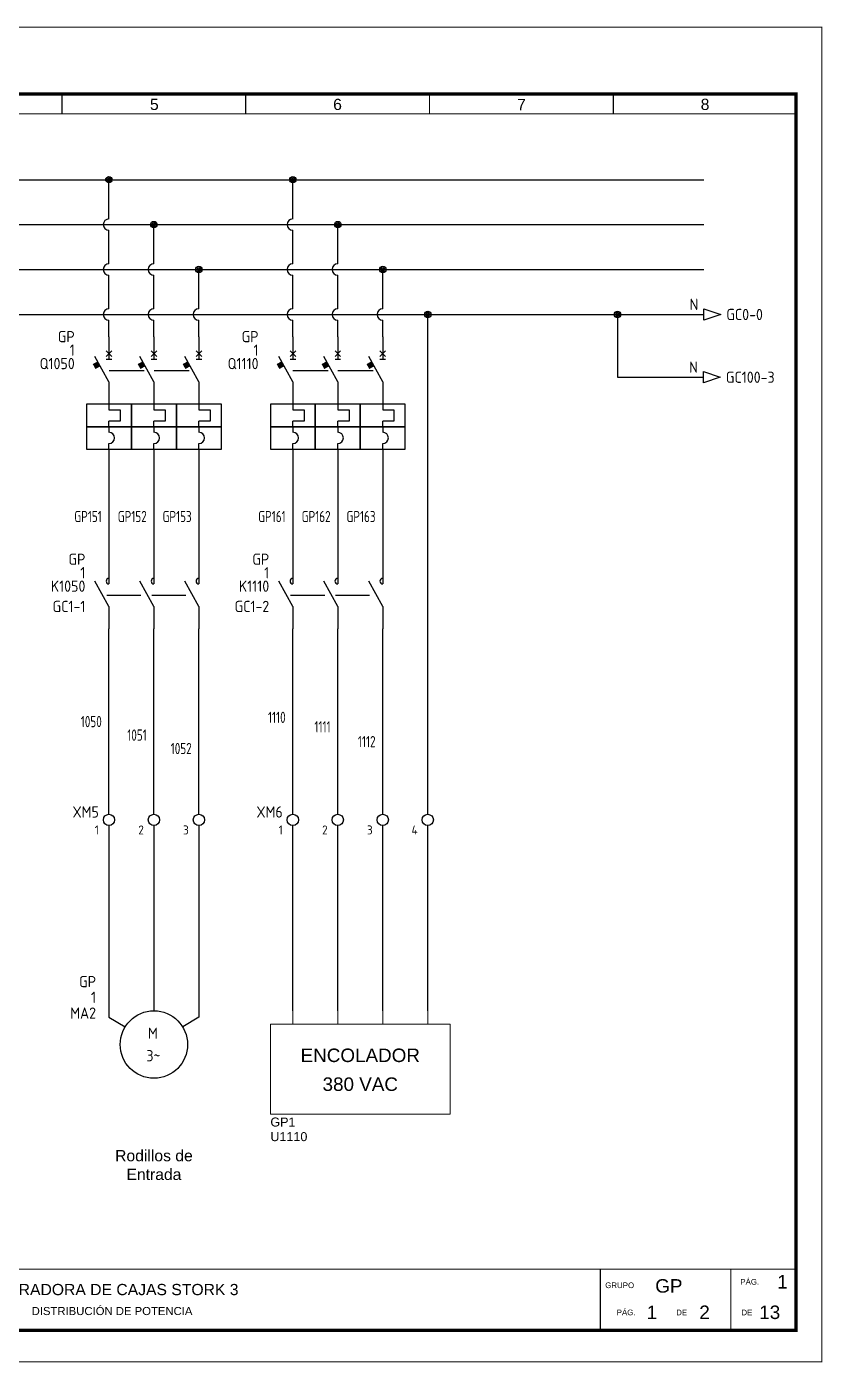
# Model space of a CAD drawing. Header units: millimetres. Extents: x 0 to 420, y 0 to 297.
# Drawn here: x 243.3 to 420.2, y 0 to 297.2 of the extents above; entities that cross this region are included whole.
import ezdxf
from ezdxf.enums import TextEntityAlignment as Align

# ---------------------------------------------------------------- set-up
doc = ezdxf.new("R2010")
doc.units = ezdxf.units.MM
for name, color, linetype in [('BLK_12_THHN', 9, 'Continuous'), ('DESC', 150, 'Continuous'), ('LINK', 9, 'Continuous'), ('LOC', 8, 'Continuous'), ('MISC', 7, 'Continuous'), ('SYMS', 7, 'Continuous'), ('TAGS', 150, 'Continuous'), ('TERMS', 123, 'Continuous'), ('WIREFIXED', 7, 'Continuous'), ('WIRENO', 72, 'Continuous'), ('WIREREF', 52, 'Continuous'), ('XREF', 7, 'Continuous'), ('XREFCHILD', 134, 'Continuous')]:
    doc.layers.add(name, color=color, linetype=linetype)
doc.layers.add('eProC - L2', color=41, linetype='Continuous', lineweight=20)
doc.layers.add('LBLE_25', color=4, linetype='Continuous', lineweight=25)
doc.styles.get("Standard").update_dxf_attribs({"font": 'arial.ttf'})
doc.styles.add('WD_IEC', font='ISOCP2.shx', dxfattribs={"width": 0.9, "height": 4})

# ---------------------------------------------------------------- blocks, each defined once
blk = doc.blocks.new('eproc_rotulo_005')
at = {"layer": 'eProC - L2', "color": 0, "lineweight": 5, "const_width": 0.233}
for points in [[(0.12, 297.12), (420.12, 297.12), (420.12, 0.12), (0.12, 0.12), (0.12, 297.12)], [(5.9, 20.72), (414.37, 20.7)]]:
    blk.add_lwpolyline(points, dxfattribs=at)
at = {"layer": 'eProC - L2', "color": 0}
blk.add_lwpolyline([(420.12, 0.12), (420.12, 297.12), (0.12, 297.12), (0.12, 0.12), (420.12, 0.12)], dxfattribs=at)
at = {"layer": 'eProC - L2', "color": 0, "lineweight": 40, "const_width": 0.75}
blk.add_lwpolyline([(5.92, 7.13), (414.37, 7.11), (414.4, 282.24), (5.95, 282.27)], close=True, dxfattribs=at)
at = {"layer": 'eProC - L2', "color": 0, "lineweight": 5, "const_width": 0.233}
for points in [[(251.12, 277.82), (210.23, 277.82), (210.23, 282.26), (251.12, 282.26)], [(373.76, 277.83), (332.86, 277.83), (332.86, 282.27), (373.76, 282.27)], [(414.6, 277.83), (373.71, 277.83), (373.71, 282.27), (414.6, 282.27)], [(292.02, 277.82), (251.12, 277.82), (251.12, 282.25), (292.02, 282.25)], [(332.86, 277.82), (291.97, 277.82), (291.97, 282.25), (332.86, 282.25)]]:
    blk.add_lwpolyline(points, close=True, dxfattribs=at)
at = {"layer": 'eProC - L2', "color": 0, "lineweight": 0, "const_width": 0.233}
for points in [[(370.87, 7.1), (370.87, 20.7)], [(399.87, 7.1), (399.87, 20.7)]]:
    blk.add_lwpolyline(points, dxfattribs=at)
at = {"layer": 'eProC - L2', "color": 0, "lineweight": 20, "char_height": 2.5, "attachment_point": 8}
for s, insert in [('{\\fArial|b0|i0|c0|p18;5}', (271.66, 278.66)), ('{\\fArial|b0|i0|c0|p18;6}', (312.41, 278.66)), ('{\\fArial|b0|i0|c0|p18;7}', (353.31, 278.66)), ('{\\fArial|b0|i0|c0|p18;8}', (394.16, 278.66))]:
    blk.add_mtext(s, dxfattribs=dict(at, insert=insert))
at = {"layer": 'eProC - L2', "color": 0, "char_height": 1.2552, "attachment_point": 7}
for s, insert in [('{\\fArial|b0|i0|c0|p18;PÁG.}', (402.01, 17.26)), ('{\\fArial|b0|i0|c0|p18;GRUPO}', (371.96, 16.49)), ('{\\fArial|b0|i0|c0|p18;PÁG.}', (374.51, 10.46)), ('{\\fArial|b0|i0|c0|p18;DE}', (387.74, 10.46)), ('{\\fArial|b0|i0|c0|p18;DE}', (402.24, 10.46))]:
    blk.add_mtext(s, dxfattribs=dict(at, insert=insert))
at = {"layer": 'eProC - L2', "color": 0}
for tag, p in [('GR_01', (386.11, 17)), ('PGRAL', (411.35, 17.92)), ('PG_01', (382.35, 11.13)), ('PT', (394.05, 11.13)), ('PAGT', (408.55, 11.13))]:
    blk.add_attdef(tag, text='', height=3, dxfattribs=at).set_placement(p, align=Align.MIDDLE_CENTER)
for tag, height, p in [('CONF', 2.31, (60.16, 14.76)), ('CLIENTE', 2.31, (111.99, 14.74)), ('DESC', 2.5, (262.25, 14.94)), ('DESC_2', 1.8, (262.25, 10.51)), ('ULT', 2.31, (60.16, 8.79)), ('ARCH', 2.31, (98.32, 8.46)), ('FECHA', 2.31, (139.97, 8.46))]:
    blk.add_attdef(tag, text='', height=height, dxfattribs=at).set_placement(p, align=Align.CENTER)
at = {"layer": 'eProC - L2', "color": 0, "flags": 9}
blk.add_attdef('WD_TB', (0.12, 0.12), '', height=2.5, dxfattribs=at)
blk = doc.blocks.new('WDDOT')
for radius in [0.72, 0.449, 0.223]:
    blk.add_circle((0, 0), radius)
blk = doc.blocks.new('VCB11Q134')
for p, q in [((0, 7.5), (0, 2.5)), ((0, -2.5), (-3.12, 3.12)), ((-0.62, 3.12), (0.63, 4.37)), ((0.63, 3.12), (-0.62, 4.37)), ((-0.62, 2.5), (0.63, 2.5)), ((0, -2.5), (0, -8.75)), ((0, -7.5), (0, -8.75)), ((0, -8.75), (2.5, -8.75)), ((2.5, -8.75), (2.5, -11.25)), ((0, -12.5), (0, -11.25)), ((2.5, -11.25), (0, -11.25)), ((0, -12.5), (0, -13.75)), ((0, -17.5), (0, -16.25)), ((0, -17.5), (0, -22.5))]:
    blk.add_line(p, q)
for points in [[(-5, -7.5), (-5, -12.5), (5, -12.5), (5, -7.5)], [(-5, -12.5), (-5, -17.5), (5, -17.5), (5, -12.5)]]:
    blk.add_lwpolyline(points, close=True)
blk.add_arc((0, -15), 1.25, 270, 90)
blk.add_solid([(-2.52, 2.03), (-3.61, 1.43), (-1.91, 0.94), (-3.01, 0.33)])
at = {"style": 'WD_IEC'}
for tag, p in [('INST', (-7.62, 6.3)), ('LOC', (-7.62, 3.3)), ('TAG1', (-7.62, 0.3)), ('RATING1', (-7.62, -2.7)), ('DESC1', (-7.62, -15.05)), ('DESC2', (-7.62, -18.05)), ('DESC3', (-7.62, -21.05))]:
    blk.add_attdef(tag, text='', height=2.5, dxfattribs=at).set_placement(p, align=Align.RIGHT)
blk.add_attdef('TERM01', text='', height=2, rotation=90, dxfattribs=at).set_placement((-1, 7.5), align=Align.RIGHT)
at = {"style": 'WD_IEC', "flags": 1}
for tag, p, height in [('X2TERM01', (0, 7.5), 0.32), ('X4LINK', (-2.15, 0), 0.32), ('X1LINK', (0.02, 0), 0.32), ('ASSYCODE', (0.69, -18.77), 1), ('FAMILY', (0.69, -20.27), 1), ('CATDESC', (0.69, -21.77), 1), ('X8TERM02', (0, -22.5), 0.32)]:
    blk.add_attdef(tag, p, '', height=height, dxfattribs=at)
at = {"style": 'WD_IEC', "flags": 9}
for tag, p in [('MFG', (7.81, 5.44)), ('CAT', (7.81, 2.94))]:
    blk.add_attdef(tag, text='', height=1.5, dxfattribs=at).set_placement(p, align=Align.RIGHT)
at = {"lineweight": 15, "style": 'WD_IEC'}
for tag, p in [('XREF', (-7.62, -12.05)), ('WDTAGALT', (-7.62, -24.05))]:
    blk.add_attdef(tag, text='', height=2.5, dxfattribs=at).set_placement(p, align=Align.RIGHT)
at = {"style": 'WD_IEC'}
blk.add_attdef('TERM02', (-1, -22.5), '', height=2, rotation=90, dxfattribs=at)
blk = doc.blocks.new('VCB21Q134')
for p, q in [((0, 7.5), (0, 2.5)), ((0, -2.5), (-3.12, 3.12)), ((-0.62, 3.12), (0.63, 4.37)), ((0.63, 3.12), (-0.62, 4.37)), ((-0.62, 2.5), (0.63, 2.5)), ((0, -2.5), (0, -8.75)), ((0, -7.5), (0, -8.75)), ((0, -8.75), (2.5, -8.75)), ((2.5, -8.75), (2.5, -11.25)), ((0, -12.5), (0, -11.25)), ((2.5, -11.25), (0, -11.25)), ((0, -12.5), (0, -13.75)), ((0, -17.5), (0, -16.25)), ((0, -17.5), (0, -22.5))]:
    blk.add_line(p, q)
for points in [[(-5, -7.5), (-5, -12.5), (5, -12.5), (5, -7.5)], [(-5, -12.5), (-5, -17.5), (5, -17.5), (5, -12.5)]]:
    blk.add_lwpolyline(points, close=True)
blk.add_arc((0, -15), 1.25, 270, 90)
blk.add_solid([(-2.52, 2.03), (-3.61, 1.43), (-1.91, 0.94), (-3.01, 0.33)])
at = {"style": 'WD_IEC'}
for tag, p in [('INST', (-7.62, 6.3)), ('LOC', (-7.62, 3.3)), ('TAG2', (-7.62, 0.3)), ('DESC1', (-7.62, -15.05)), ('DESC2', (-7.62, -18.05)), ('DESC3', (-7.62, -21.05))]:
    blk.add_attdef(tag, text='', height=2.5, dxfattribs=at).set_placement(p, align=Align.RIGHT)
blk.add_attdef('TERM01', text='', height=2, rotation=90, dxfattribs=at).set_placement((-1, 7.5), align=Align.RIGHT)
at = {"style": 'WD_IEC', "flags": 1}
for tag, p, height in [('X2TERM01', (0, 7.5), 0.32), ('X4LINK', (-2.15, 0), 0.32), ('X1LINK', (0.02, 0), 0.32), ('CONTACT', (-5.49, -7.21), 1), ('ASSYCODE', (0.69, -18.77), 1), ('FAMILY', (0.69, -20.27), 1), ('CATDESC', (0.69, -21.77), 1), ('X8TERM02', (0, -22.5), 0.32)]:
    blk.add_attdef(tag, p, '', height=height, dxfattribs=at)
blk.add_attdef('RATING1', text='', height=2.5, dxfattribs=at).set_placement((-7.62, -2.7), align=Align.RIGHT)
at = {"lineweight": 15, "style": 'WD_IEC'}
for tag, p in [('XREF', (-7.62, -12.05)), ('WDTAGALT', (-7.62, -24.05))]:
    blk.add_attdef(tag, text='', height=2.5, dxfattribs=at).set_placement(p, align=Align.RIGHT)
at = {"style": 'WD_IEC'}
blk.add_attdef('TERM02', (-1, -22.5), '', height=2, rotation=90, dxfattribs=at)
blk = doc.blocks.new('VMS21P')
for p, q in [((0, 7.5), (0, 2.5)), ((0, -2.5), (-3.12, 3.12)), ((0, -2.5), (0, -7.5))]:
    blk.add_line(p, q)
blk.add_arc((0, 3.12), 0.625, 90, 270)
at = {"style": 'WD_IEC'}
for tag, p in [('INST', (-5.25, 6.75)), ('LOC', (-5.25, 3.75)), ('TAG2', (-5.25, 0.75)), ('XREF', (-5.25, -3.75)), ('DESC1', (-5.25, -6.75)), ('DESC2', (-5.25, -9.75)), ('DESC3', (-5.25, -12.75))]:
    blk.add_attdef(tag, text='', height=2.5, dxfattribs=at).set_placement(p, align=Align.RIGHT)
blk.add_attdef('TERM01', text='', height=2, rotation=90, dxfattribs=at).set_placement((-1, 7.5), align=Align.RIGHT)
at = {"style": 'WD_IEC', "flags": 1}
for tag, p, height in [('X2TERM01', (0, 7.5), 0.32), ('X4LINK', (-2.91, 0), 0.32), ('X1LINK', (-0.5, 0), 0.32), ('CONTACT', (4, -3.5), 1), ('FAMILY', (4, -5), 1), ('X8TERM02', (0, -7.5), 0.32)]:
    blk.add_attdef(tag, p, '', height=height, dxfattribs=at)
at = {"style": 'WD_IEC'}
blk.add_attdef('TERM02', (-1, -7.5), '', height=2, rotation=90, dxfattribs=at)
blk = doc.blocks.new('HT0002')
blk.add_circle((0, 0), 1.25)
at = {"style": 'WD_IEC'}
for tag, p in [('INST', (-2.25, 6.5)), ('LOC', (-2.25, 3.5)), ('DESC1', (-2.25, -6.25)), ('DESC2', (-2.25, -9.25)), ('DESC3', (-2.25, -12.25))]:
    blk.add_attdef(tag, text='', height=2.5, dxfattribs=at).set_placement(p, align=Align.RIGHT)
at = {"style": 'WD_IEC', "flags": 1}
for tag, p, height in [('ASSYCODE', (2.75, 10.75), 1), ('CATDESC', (2.75, 9.25), 1), ('MFG', (2.75, 7.25), 1.5), ('CAT', (2.75, 4.75), 1.5), ('X4PIN01', (-1.25, 1), 0.25), ('X4TERM01', (-1.25, 0), 0.25), ('X4TERMDESC01', (-1.25, 0.5), 0.4), ('STRIPSEQ', (0, 0), 0.025), ('X2PIN01', (0, 2.25), 0.25), ('X2TERM01', (0, 1.25), 0.25), ('X8PIN01', (0, -0.25), 0.25), ('X2TERMDESC01', (0, 1.75), 0.4), ('X1PIN01', (1.25, 1), 0.25), ('X1TERM01', (1.25, 0), 0.25), ('X1TERMDESC01', (1.25, 0.5), 0.4), ('LINKTERM', (0, -0.04), 0.025), ('X8TERM01', (0, -1.25), 0.25), ('X8TERMDESC01', (0, -0.75), 0.4)]:
    blk.add_attdef(tag, p, '', height=height, dxfattribs=at)
at = {"style": 'WD_IEC', "flags": 8}
for tag, height, p in [('TAGSTRIP', 2.5, (-2.25, 0.5)), ('TERM01', 2, (-2.25, -3.25))]:
    blk.add_attdef(tag, text='', height=height, dxfattribs=at).set_placement(p, align=Align.RIGHT)
blk = doc.blocks.new('VMO13')
blk.add_circle((0, 0), 7.5)
at = {"style": 'WD_IEC'}
for tag, p in [('INST', (-12.88, 12.75)), ('LOC', (-12.88, 9.25)), ('TAG1', (-12.88, 5.75)), ('DESC1', (-12.88, 1.5)), ('DESC2', (-12.88, -2)), ('DESC3', (-12.88, -5.5)), ('RATING1', (-12.88, -9)), ('RATING2', (-12.88, -12.5)), ('RATING3', (-12.88, -16)), ('RATING4', (-12.95, -19.58))]:
    blk.add_attdef(tag, text='', height=2.5, dxfattribs=at).set_placement(p, align=Align.RIGHT)
blk.add_attdef('TERM02', (-0.69, 7.75), '', height=2, rotation=90, dxfattribs=at)
at = {"style": 'WD_IEC', "flags": 1}
for tag, p, height in [('MFG', (12.75, 9), 1.5), ('X2TERM02', (0, 7.5), 0.32), ('CAT', (12.75, 6.5), 1.5), ('X0TERM01', (-6.4, 3.9), 0.32), ('X0TERM03', (6.4, 3.9), 0.32), ('X4LINK', (-7.5, 0), 0.32), ('X1LINK', (7.5, 0), 0.32), ('X8TERM04', (0, -7.5), 0.32), ('ASSYCODE', (1, -9), 1), ('FAMILY', (1, -10.5), 1), ('CATDESC', (1, -12), 1)]:
    blk.add_attdef(tag, p, '', height=height, dxfattribs=at)
at = {"style": 'WD_IEC'}
for tag, p in [('TERM01', (-7.35, 4.34)), ('TERM03', (9.35, 4.53)), ('TERM04', (-0.59, -7.92))]:
    blk.add_attdef(tag, text='', height=2, rotation=90, dxfattribs=at).set_placement(p, align=Align.RIGHT)
for tag, p in [('M', (-0.22, 1.27)), ('3~', (-0.12, -3.73))]:
    blk.add_attdef(tag, text='', height=2.5, dxfattribs=at).set_placement(p, align=Align.CENTER)
at = {"lineweight": 15, "style": 'WD_IEC'}
blk.add_attdef('XREF', text='', height=2.5, dxfattribs=at).set_placement((-13.19, -22.86), align=Align.RIGHT)
blk = doc.blocks.new('WD_WNV')
at = {"linetype": 'Continuous', "style": 'WD_IEC', "width": 0.8}
blk.add_attdef('WIRENO', text='', height=2.5, dxfattribs=at).set_placement((-1.6, 0), align=Align.MIDDLE_RIGHT)
at = {"style": 'WD_IEC', "flags": 1}
for tag, p in [('W08USER', (-1, 0.375)), ('W04USER', (-1, 0.875)), ('W05USER', (-1, 0.75)), ('W09USER', (-1, 0.25)), ('W03USER', (-1, 1)), ('W06USER', (-1, 0.625)), ('W07USER', (-1, 0.5)), ('W02USER', (-1, 1.125)), ('W01USER', (-1, 1.25)), ('W10USER', (-1, 0.125))]:
    blk.add_attdef(tag, text='', height=0.08, dxfattribs=at).set_placement(p, align=Align.CENTER)
blk = doc.blocks.new('VT0002')
blk.add_circle((0, 0), 1.25)
at = {"style": 'WD_IEC'}
for tag, p in [('INST', (-2.25, 6.5)), ('LOC', (-2.25, 3.5)), ('DESC1', (-2.25, -6.25)), ('DESC2', (-2.25, -9.25)), ('DESC3', (-2.25, -12.25))]:
    blk.add_attdef(tag, text='', height=2.5, dxfattribs=at).set_placement(p, align=Align.RIGHT)
at = {"style": 'WD_IEC', "flags": 1}
for tag, p, height in [('ASSYCODE', (2.75, 10.75), 1), ('CATDESC', (2.75, 9.25), 1), ('MFG', (2.75, 7.25), 1.5), ('CAT', (2.75, 4.75), 1.5), ('X4PIN01', (-1.25, 1), 0.25), ('X4TERM01', (-1.25, 0), 0.25), ('X4TERMDESC01', (-1.25, 0.5), 0.4), ('STRIPSEQ', (0, 0), 0.025), ('X2PIN01', (0, 2.25), 0.25), ('X2TERM01', (0, 1.25), 0.25), ('X8PIN01', (0, -0.25), 0.25), ('X2TERMDESC01', (0, 1.75), 0.4), ('X1PIN01', (1.25, 1), 0.25), ('X1TERM01', (1.25, 0), 0.25), ('X1TERMDESC01', (1.25, 0.5), 0.4), ('LINKTERM', (0, -0.04), 0.025), ('X8TERM01', (0, -1.25), 0.25), ('X8TERMDESC01', (0, -0.75), 0.4)]:
    blk.add_attdef(tag, p, '', height=height, dxfattribs=at)
at = {"style": 'WD_IEC', "flags": 8}
for tag, height, p in [('TAGSTRIP', 2.5, (-2.25, 0.5)), ('TERM01', 2, (-2.25, -3.25))]:
    blk.add_attdef(tag, text='', height=height, dxfattribs=at).set_placement(p, align=Align.RIGHT)
blk = doc.blocks.new('disp_4poles')
at = {"layer": 'eProC - L2'}
for p, q in [((0, -3), (0, 0)), ((10, -3), (10, 0)), ((20, -3), (20, 0)), ((30, -3), (30, 0)), ((-5, -3), (35, -3)), ((-5, -23), (-5, -3)), ((35, -3), (35, -23)), ((35, -23), (-5, -23))]:
    blk.add_line(p, q, dxfattribs=at)
at = {"style": 'WD_IEC', "flags": 1}
for tag, p in [('X2TERM01', (0, 0)), ('X2TERM02', (10, 0)), ('X2TERM03', (20, 0)), ('X2TERM04', (30, 0))]:
    blk.add_attdef(tag, p, '', height=0.08, dxfattribs=at)
at = {"style": 'WD_IEC', "width": 0.8}
for tag, p in [('TERM01', (-1, 0)), ('TERM02', (9, 0)), ('TERM03', (19, 0)), ('TERM04', (29, 0))]:
    blk.add_attdef(tag, text='', height=2, rotation=90, dxfattribs=at).set_placement(p, align=Align.RIGHT)
at = {"layer": 'eProC - L2'}
for tag, p in [('DESC1', (15, -8.4)), ('DESC2', (15, -14.83))]:
    blk.add_attdef(tag, text='', height=3, dxfattribs=at).set_placement(p, align=Align.TOP_CENTER)
for tag, p in [('INST', (-5, -25.74)), ('LOC', (-0.99, -25.74)), ('TAG1', (-5, -29))]:
    blk.add_attdef(tag, p, '', height=2, dxfattribs=at)
blk = doc.blocks.new('HA1S1')
blk.add_lwpolyline([(0, 1.25), (3.75, 0), (0, -1.25)], close=True)
at = {"style": 'WD_IEC'}
for tag, height, flags, p in [('WIRENO', 2.5, 8, (-1.25, 1)), ('SIGCODE', 1, 1, (5, 1.8))]:
    blk.add_attdef(tag, text='', height=height, dxfattribs=dict(at, flags=flags)).set_placement(p, align=Align.RIGHT)
at = {"style": 'WD_IEC', "flags": 1}
blk.add_attdef('X4TERM01', (0, 0), '', height=0.32, dxfattribs=at)
at = {"style": 'WD_IEC'}
blk.add_attdef('XREF', text='', height=2.5, dxfattribs=at).set_placement((5, 0), align=Align.MIDDLE_LEFT)
blk.add_attdef('DESC1', text='', height=2.5, dxfattribs=at).set_placement((-1.25, -1), align=Align.TOP_RIGHT)

msp = doc.modelspace()

# ---------------------------------------------------------------- linework, layer by layer
at = {"layer": 'BLK_12_THHN'}
for p, q in [((16.37, 263.19), (393.9, 263.19)), ((261.57, 254.46), (261.57, 263.3)), ((302.47, 254.46), (302.47, 263.29)), ((26.37, 253.19), (393.9, 253.19)), ((271.57, 244.46), (271.57, 253.3)), ((312.47, 244.46), (312.47, 253.29)), ((261.57, 244.46), (261.57, 251.92)), ((302.47, 244.46), (302.47, 251.92)), ((36.37, 243.19), (393.9, 243.19)), ((261.57, 234.46), (261.57, 241.92)), ((271.57, 234.46), (271.57, 241.92)), ((281.57, 234.46), (281.57, 243.3)), ((302.47, 234.46), (302.47, 241.92)), ((312.47, 234.46), (312.47, 241.92)), ((322.47, 234.46), (322.47, 243.29)), ((261.57, 228.22), (261.57, 231.92)), ((271.57, 228.22), (271.57, 231.92)), ((281.57, 228.22), (281.57, 231.92)), ((302.47, 228.22), (302.47, 231.92)), ((312.47, 228.22), (312.47, 231.92)), ((322.47, 228.22), (322.47, 231.92)), ((261.57, 198.22), (261.57, 178.22)), ((271.57, 198.22), (271.57, 178.22)), ((281.57, 198.22), (281.57, 178.22)), ((302.47, 198.22), (302.47, 178.22)), ((312.47, 198.22), (312.47, 178.22)), ((322.47, 198.22), (322.47, 178.22)), ((261.57, 121.97), (261.57, 163.22)), ((271.57, 121.97), (271.57, 163.22)), ((281.57, 121.97), (281.57, 163.22)), ((302.47, 121.97), (302.47, 163.22)), ((312.47, 121.97), (312.47, 163.22)), ((322.47, 121.97), (322.47, 163.22)), ((261.57, 119.47), (261.57, 76.81)), ((271.57, 119.47), (271.57, 78.22)), ((281.57, 119.47), (281.57, 76.81)), ((302.47, 78.22), (302.47, 119.47)), ((312.47, 78.22), (312.47, 119.47)), ((322.47, 78.22), (322.47, 119.47)), ((261.57, 76.81), (265.17, 74.62)), ((281.57, 76.81), (277.97, 74.62))]:
    msp.add_line(p, q, dxfattribs=at)
for centre in [(261.57, 253.19), (302.47, 253.19), (261.57, 243.19), (271.57, 243.19), (302.47, 243.19), (312.47, 243.19), (261.57, 233.19), (271.57, 233.19), (281.57, 233.19), (302.47, 233.19), (312.47, 233.19), (322.47, 233.19)]:
    msp.add_arc(centre, 1.27, 90, 270, dxfattribs=at)
at = {"layer": 'LBLE_25'}
for p, q in [((46.37, 233.19), (393.9, 233.19)), ((332.47, 121.97), (332.47, 233.19)), ((374.7, 233.19), (374.7, 219.22)), ((374.7, 219.22), (393.8, 219.22)), ((332.47, 78.22), (332.47, 119.47))]:
    msp.add_line(p, q, dxfattribs=at)
at = {"layer": 'LINK'}
for points in [[(261.59, 220.72), (269.42, 220.72)], [(271.59, 220.72), (279.42, 220.72)], [(302.49, 220.72), (310.32, 220.72)], [(312.49, 220.72), (320.32, 220.72)], [(261.07, 170.72), (268.66, 170.72)], [(271.07, 170.72), (278.66, 170.72)], [(301.97, 170.72), (309.55, 170.72)], [(311.97, 170.72), (319.55, 170.72)]]:
    msp.add_lwpolyline(points, dxfattribs=at)

# ---------------------------------------------------------------- block references
ref = msp.add_blockref('eproc_rotulo_005', (0, 0))
ref.add_attrib('PAGT', '13', dxfattribs={"layer": 'eProC - L2', "height": 3}).set_placement((408.55, 11.13), align=Align.MIDDLE_CENTER)
ref.add_attrib('PGRAL', '1', dxfattribs={"layer": 'eProC - L2', "height": 3}).set_placement((411.35, 17.92), align=Align.MIDDLE_CENTER)
ref.add_attrib('PT', '2', dxfattribs={"layer": 'eProC - L2', "height": 3}).set_placement((394.05, 11.13), align=Align.MIDDLE_CENTER)
ref.add_attrib('GR_01', 'GP', dxfattribs={"layer": 'eProC - L2', "height": 3}).set_placement((386.11, 17), align=Align.MIDDLE_CENTER)
ref.add_attrib('PG_01', '1', dxfattribs={"layer": 'eProC - L2', "height": 3}).set_placement((382.35, 11.13), align=Align.MIDDLE_CENTER)
ref.add_attrib('DESC', 'CERRADORA DE CAJAS STORK 3', dxfattribs={"layer": 'eProC - L2', "height": 2.5}).set_placement((262.25, 14.94), align=Align.CENTER)
ref.add_attrib('DESC_2', 'DISTRIBUCIÓN DE POTENCIA', dxfattribs={"layer": 'eProC - L2', "height": 1.8}).set_placement((262.25, 10.51), align=Align.CENTER)
at = {"layer": 'SYMS'}
for name, p in [('WDDOT', (261.57, 263.19)), ('WDDOT', (302.47, 263.19)), ('WDDOT', (271.57, 253.19)), ('WDDOT', (312.47, 253.19)), ('WDDOT', (281.57, 243.19)), ('WDDOT', (322.47, 243.19)), ('WDDOT', (332.47, 233.19)), ('WDDOT', (374.7, 233.19)), ('VCB21Q134', (271.57, 220.72)), ('VCB21Q134', (281.57, 220.72)), ('VCB21Q134', (312.47, 220.72)), ('VCB21Q134', (322.47, 220.72)), ('VMS21P', (271.57, 170.72)), ('VMS21P', (281.57, 170.72)), ('VMS21P', (312.47, 170.72)), ('VMS21P', (322.47, 170.72))]:
    msp.add_blockref(name, p, dxfattribs=at)
ref = msp.add_blockref('HA1S1', (393.9, 233.19), dxfattribs=at)
ref.add_attrib('XREF', 'GC0-0', dxfattribs={"layer": 'XREF', "height": 2.5, "style": 'WD_IEC'}).set_placement((398.9, 233.19), align=Align.MIDDLE_LEFT)
ref.add_attrib('WIRENO', 'N', dxfattribs={"layer": 'WIREREF', "height": 2.5, "style": 'WD_IEC', "flags": 8}).set_placement((392.65, 234.19), align=Align.RIGHT)
ref = msp.add_blockref('VCB11Q134', (261.57, 220.72), dxfattribs=at)
ref.add_attrib('TAG1', 'Q1050', dxfattribs={"layer": 'TAGS', "height": 2.5, "style": 'WD_IEC'}).set_placement((253.95, 221.01), align=Align.RIGHT)
ref.add_attrib('INST', 'GP', dxfattribs={"layer": 'LOC', "height": 2.5, "style": 'WD_IEC'}).set_placement((253.95, 227.01), align=Align.RIGHT)
ref.add_attrib('LOC', '1', dxfattribs={"layer": 'LOC', "height": 2.5, "style": 'WD_IEC'}).set_placement((253.95, 224.01), align=Align.RIGHT)
ref = msp.add_blockref('VCB11Q134', (302.47, 220.72), dxfattribs=at)
ref.add_attrib('TAG1', 'Q1110', dxfattribs={"layer": 'TAGS', "height": 2.5, "style": 'WD_IEC'}).set_placement((294.84, 221.01), align=Align.RIGHT)
ref.add_attrib('INST', 'GP', dxfattribs={"layer": 'LOC', "height": 2.5, "style": 'WD_IEC'}).set_placement((294.84, 227.01), align=Align.RIGHT)
ref.add_attrib('LOC', '1', dxfattribs={"layer": 'LOC', "height": 2.5, "style": 'WD_IEC'}).set_placement((294.84, 224.01), align=Align.RIGHT)
ref = msp.add_blockref('HA1S1', (393.8, 219.22), dxfattribs=at)
ref.add_attrib('XREF', 'GC100-3', dxfattribs={"layer": 'XREF', "height": 2.5, "style": 'WD_IEC'}).set_placement((398.8, 219.22), align=Align.MIDDLE_LEFT)
ref.add_attrib('WIRENO', 'N', dxfattribs={"layer": 'WIREREF', "height": 2.5, "style": 'WD_IEC', "flags": 8}).set_placement((392.55, 220.22), align=Align.RIGHT)
ref = msp.add_blockref('VMS21P', (261.57, 170.72), dxfattribs=at)
ref.add_attrib('XREF', 'GC1-1', dxfattribs={"layer": 'XREFCHILD', "height": 2.5, "style": 'WD_IEC'}).set_placement((256.32, 166.97), align=Align.RIGHT)
ref.add_attrib('LOC', '1', dxfattribs={"layer": 'LOC', "height": 2.5, "style": 'WD_IEC'}).set_placement((256.32, 174.47), align=Align.RIGHT)
ref.add_attrib('INST', 'GP', dxfattribs={"layer": 'LOC', "height": 2.5, "style": 'WD_IEC'}).set_placement((256.32, 177.47), align=Align.RIGHT)
ref.add_attrib('TAG2', 'K1050', dxfattribs={"layer": 'TAGS', "height": 2.5, "style": 'WD_IEC'}).set_placement((256.32, 171.47), align=Align.RIGHT)
ref = msp.add_blockref('VMS21P', (302.47, 170.72), dxfattribs=at)
ref.add_attrib('XREF', 'GC1-2', dxfattribs={"layer": 'XREFCHILD', "height": 2.5, "style": 'WD_IEC'}).set_placement((297.22, 166.97), align=Align.RIGHT)
ref.add_attrib('LOC', '1', dxfattribs={"layer": 'LOC', "height": 2.5, "style": 'WD_IEC'}).set_placement((297.22, 174.47), align=Align.RIGHT)
ref.add_attrib('INST', 'GP', dxfattribs={"layer": 'LOC', "height": 2.5, "style": 'WD_IEC'}).set_placement((297.22, 177.47), align=Align.RIGHT)
ref.add_attrib('TAG2', 'K1110', dxfattribs={"layer": 'TAGS', "height": 2.5, "style": 'WD_IEC'}).set_placement((297.22, 171.47), align=Align.RIGHT)
ref = msp.add_blockref('HT0002', (261.57, 120.72), dxfattribs=at)
ref.add_attrib('TERM01', '1', dxfattribs={"layer": 'TERMS', "height": 2, "style": 'WD_IEC', "flags": 8}).set_placement((259.32, 117.47), align=Align.RIGHT)
ref.add_attrib('TAGSTRIP', 'XM5', dxfattribs={"layer": 'TAGS', "height": 2.5, "style": 'WD_IEC', "flags": 8}).set_placement((259.32, 121.22), align=Align.RIGHT)
ref = msp.add_blockref('HT0002', (271.57, 120.72), dxfattribs=at)
ref.add_attrib('TERM01', '2', dxfattribs={"layer": 'TERMS', "height": 2, "style": 'WD_IEC', "flags": 8}).set_placement((269.32, 117.47), align=Align.RIGHT)
ref = msp.add_blockref('HT0002', (281.57, 120.72), dxfattribs=at)
ref.add_attrib('TERM01', '3', dxfattribs={"layer": 'TERMS', "height": 2, "style": 'WD_IEC', "flags": 8}).set_placement((279.32, 117.47), align=Align.RIGHT)
ref = msp.add_blockref('HT0002', (302.47, 120.72), dxfattribs=at)
ref.add_attrib('TERM01', '1', dxfattribs={"layer": 'TERMS', "height": 2, "style": 'WD_IEC', "flags": 8}).set_placement((300.22, 117.47), align=Align.RIGHT)
ref.add_attrib('TAGSTRIP', 'XM6', dxfattribs={"layer": 'TAGS', "height": 2.5, "style": 'WD_IEC', "flags": 8}).set_placement((300.22, 121.22), align=Align.RIGHT)
ref = msp.add_blockref('HT0002', (312.47, 120.72), dxfattribs=at)
ref.add_attrib('TERM01', '2', dxfattribs={"layer": 'TERMS', "height": 2, "style": 'WD_IEC', "flags": 8}).set_placement((310.22, 117.47), align=Align.RIGHT)
ref = msp.add_blockref('HT0002', (322.47, 120.72), dxfattribs=at)
ref.add_attrib('TERM01', '3', dxfattribs={"layer": 'TERMS', "height": 2, "style": 'WD_IEC', "flags": 8}).set_placement((320.22, 117.47), align=Align.RIGHT)
ref = msp.add_blockref('VT0002', (332.47, 120.72), dxfattribs=at)
ref.add_attrib('TERM01', '4', dxfattribs={"layer": 'TERMS', "height": 2, "style": 'WD_IEC', "flags": 8}).set_placement((330.22, 117.47), align=Align.RIGHT)
ref = msp.add_blockref('VMO13', (271.57, 70.72), dxfattribs=at)
ref.add_attrib('M', 'M', dxfattribs={"layer": 'MISC', "height": 2.5, "style": 'WD_IEC'}).set_placement((271.35, 71.98), align=Align.CENTER)
ref.add_attrib('3~', '3~', dxfattribs={"layer": 'MISC', "height": 2.5, "style": 'WD_IEC'}).set_placement((271.45, 66.98), align=Align.CENTER)
ref.add_attrib('LOC', '1', dxfattribs={"layer": 'LOC', "height": 2.5, "style": 'WD_IEC'}).set_placement((258.69, 79.97), align=Align.RIGHT)
ref.add_attrib('INST', 'GP', dxfattribs={"layer": 'LOC', "height": 2.5, "style": 'WD_IEC'}).set_placement((258.69, 83.47), align=Align.RIGHT)
ref.add_attrib('TAG1', 'MA2', dxfattribs={"layer": 'TAGS', "height": 2.5, "style": 'WD_IEC'}).set_placement((258.69, 76.47), align=Align.RIGHT)
ref = msp.add_blockref('disp_4poles', (302.47, 78.22), dxfattribs=at)
ref.add_attrib('DESC1', 'ENCOLADOR', dxfattribs={"layer": 'DESC', "height": 3}).set_placement((317.47, 69.82), align=Align.TOP_CENTER)
ref.add_attrib('TAG1', 'U1110', (297.47, 49.22), dxfattribs={"layer": 'TAGS', "height": 2})
ref.add_attrib('DESC2', '380 VAC', dxfattribs={"layer": 'DESC', "height": 3}).set_placement((317.47, 63.39), align=Align.TOP_CENTER)
ref.add_attrib('INST', 'GP', (297.47, 52.47), dxfattribs={"layer": 'LOC', "height": 2})
ref.add_attrib('LOC', '1', (301.47, 52.47), dxfattribs={"layer": 'LOC', "height": 2})
at = {"layer": 'WIREFIXED'}
ref = msp.add_blockref('WD_WNV', (261.57, 142.59), dxfattribs=at)
ref.add_attrib('WIRENOF', '1050', dxfattribs={"linetype": 'Continuous', "height": 2.5, "style": 'WD_IEC', "width": 0.8}).set_placement((259.97, 142.59), align=Align.MIDDLE_RIGHT)
ref = msp.add_blockref('WD_WNV', (302.47, 143.53), dxfattribs=at)
ref.add_attrib('WIRENOF', '1110', dxfattribs={"linetype": 'Continuous', "height": 2.5, "style": 'WD_IEC', "width": 0.8}).set_placement((300.87, 143.53), align=Align.MIDDLE_RIGHT)
ref = msp.add_blockref('WD_WNV', (312.47, 141.43), dxfattribs=at)
ref.add_attrib('WIRENOF', '1111', dxfattribs={"linetype": 'Continuous', "height": 2.5, "style": 'WD_IEC', "width": 0.8}).set_placement((310.87, 141.43), align=Align.MIDDLE_RIGHT)
ref = msp.add_blockref('WD_WNV', (271.57, 139.59), dxfattribs=at)
ref.add_attrib('WIRENOF', '1051', dxfattribs={"linetype": 'Continuous', "height": 2.5, "style": 'WD_IEC', "width": 0.8}).set_placement((269.97, 139.59), align=Align.MIDDLE_RIGHT)
ref = msp.add_blockref('WD_WNV', (281.57, 136.59), dxfattribs=at)
ref.add_attrib('WIRENOF', '1052', dxfattribs={"linetype": 'Continuous', "height": 2.5, "style": 'WD_IEC', "width": 0.8}).set_placement((279.97, 136.59), align=Align.MIDDLE_RIGHT)
ref = msp.add_blockref('WD_WNV', (322.47, 138.13), dxfattribs=at)
ref.add_attrib('WIRENOF', '1112', dxfattribs={"linetype": 'Continuous', "height": 2.5, "style": 'WD_IEC', "width": 0.8}).set_placement((320.87, 138.13), align=Align.MIDDLE_RIGHT)
at = {"layer": 'WIRENO'}
ref = msp.add_blockref('WD_WNV', (261.57, 188.22), dxfattribs=at)
ref.add_attrib('WIRENO', 'GP151', dxfattribs={"linetype": 'Continuous', "height": 2.5, "style": 'WD_IEC', "width": 0.8}).set_placement((259.97, 188.22), align=Align.MIDDLE_RIGHT)
ref = msp.add_blockref('WD_WNV', (271.57, 188.22), dxfattribs=at)
ref.add_attrib('WIRENO', 'GP152', dxfattribs={"linetype": 'Continuous', "height": 2.5, "style": 'WD_IEC', "width": 0.8}).set_placement((269.97, 188.22), align=Align.MIDDLE_RIGHT)
ref = msp.add_blockref('WD_WNV', (281.57, 188.22), dxfattribs=at)
ref.add_attrib('WIRENO', 'GP153', dxfattribs={"linetype": 'Continuous', "height": 2.5, "style": 'WD_IEC', "width": 0.8}).set_placement((279.97, 188.22), align=Align.MIDDLE_RIGHT)
ref = msp.add_blockref('WD_WNV', (302.47, 188.22), dxfattribs=at)
ref.add_attrib('WIRENO', 'GP161', dxfattribs={"linetype": 'Continuous', "height": 2.5, "style": 'WD_IEC', "width": 0.8}).set_placement((300.87, 188.22), align=Align.MIDDLE_RIGHT)
ref = msp.add_blockref('WD_WNV', (312.47, 188.22), dxfattribs=at)
ref.add_attrib('WIRENO', 'GP162', dxfattribs={"linetype": 'Continuous', "height": 2.5, "style": 'WD_IEC', "width": 0.8}).set_placement((310.87, 188.22), align=Align.MIDDLE_RIGHT)
ref = msp.add_blockref('WD_WNV', (322.47, 188.22), dxfattribs=at)
ref.add_attrib('WIRENO', 'GP163', dxfattribs={"linetype": 'Continuous', "height": 2.5, "style": 'WD_IEC', "width": 0.8}).set_placement((320.87, 188.22), align=Align.MIDDLE_RIGHT)

# ---------------------------------------------------------------- texts
at = {"layer": 'TAGS', "insert": (271.57, 47.24), "char_height": 2.5, "attachment_point": 2}
msp.add_mtext_dynamic_manual_height_columns('Rodillos de ^JEntrada', width=32.7092, gutter_width=12.5, heights=[0], dxfattribs=at)

doc.saveas('drawing.dxf')
